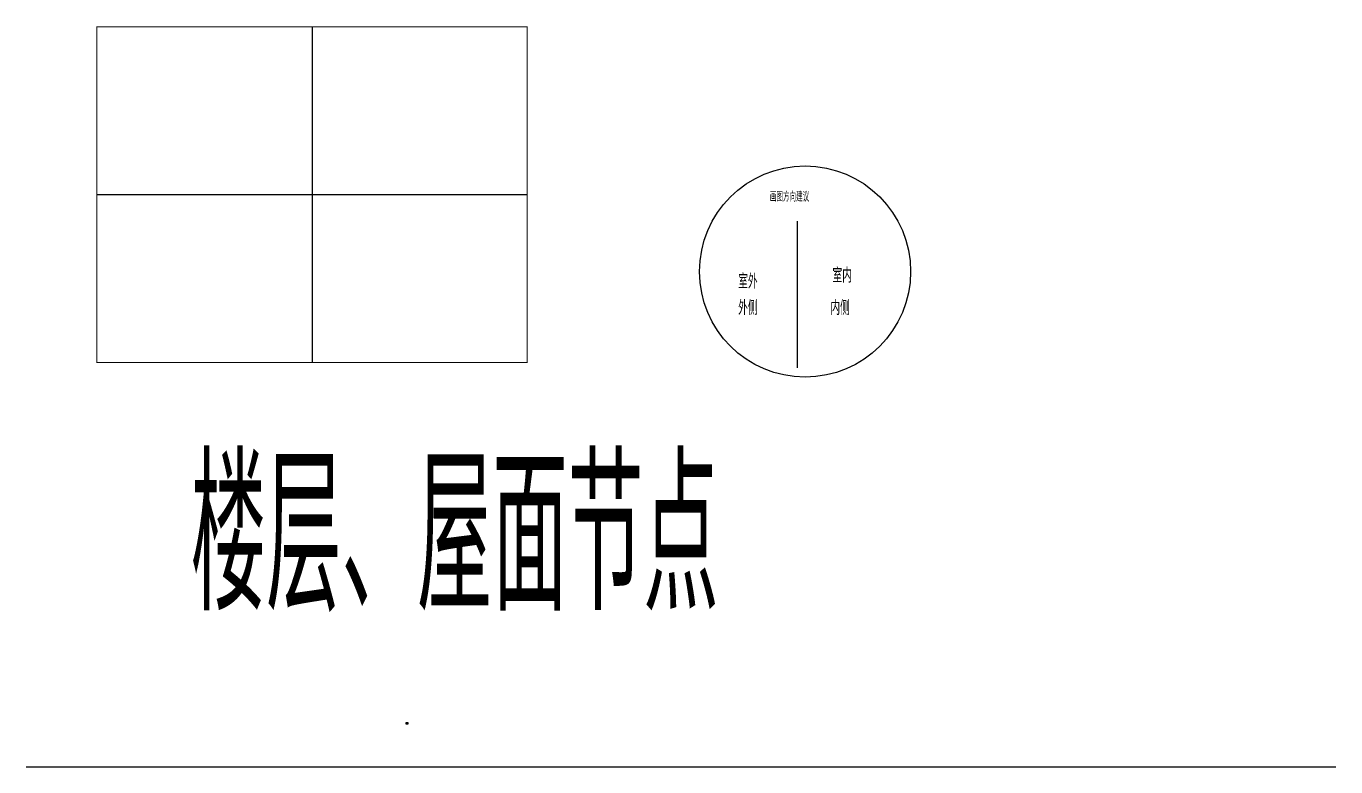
# Model space of a CAD drawing. Extents: x -469675 to 2400000, y -476501 to 2085364.
# Drawn here: x 630000 to 658000, y 500000 to 515828 of the extents above; entities that cross this region are included whole.
import ezdxf

# ---------------------------------------------------------------- set-up
doc = ezdxf.new("R2010")
doc.units = 0
doc.header["$LTSCALE"] = 1000
doc.header["$MEASUREMENT"] = 0
doc.layers.get('0').update_dxf_attribs({"linetype": 'CONTINUOUS', "lineweight": 20})
doc.layers.add('C-注释', color=30, linetype='CONTINUOUS', plot=False)
doc.styles.add('GBSTYLE', font='gbxwxt.shx', dxfattribs={"width": 0.7, "bigfont": 'gbhzfs.shx'})

msp = doc.modelspace()

# ---------------------------------------------------------------- linework, layer by layer
at = {"ltscale": 0.1, "const_width": 25}
msp.add_lwpolyline([(631511.3764, 515815.9697), (640711.3764, 515815.9697), (640711.3764, 508640.9697), (631511.3764, 508640.9697)], close=True, dxfattribs=at)
at = {"layer": 'C-注释'}
for p, q in [((636111.3764, 515815.9697), (636111.3764, 508640.9697)), ((631511.3764, 512228.4697), (640711.3764, 512228.4697))]:
    msp.add_line(p, q, dxfattribs=at)
at = {"layer": 'C-注释', "ltscale": 0.25}
for p, q in [((646484.4091, 511662.2874), (646484.4091, 508529.744)), ((630000, 500000), (658000, 500000))]:
    msp.add_line(p, q, dxfattribs=at)
at = {"layer": 'C-注释'}
msp.add_lwpolyline([(638163.4936, 500941.1465), (638113.4936, 500941.1465), (638113.4936, 500916.1465), (638163.4936, 500916.1465)], close=True, dxfattribs=at)
at = {"layer": 'C-注释', "ltscale": 0.25}
msp.add_circle((646652.9909, 510584.6855), 2256.7319, dxfattribs=at)

# ---------------------------------------------------------------- texts
at = {"layer": 'C-注释', "color": 30, "ltscale": 0.25, "style": 'GBSTYLE', "width": 0.7}
for s, height, rotation, p in [('画图方向建议', 200, 0.00000003, (645900.5165, 512081.0586)), ('室外', 312.5, 359.99999995, (645223.019, 510219.2039)), ('室内', 312.5, 359.99999995, (647238.4256, 510348.5269)), ('外侧', 312.5, 359.99999995, (645223.019, 509656.0069)), ('内侧', 312.5, 359.99999995, (647194.7074, 509656.0069))]:
    msp.add_text(s, height=height, rotation=rotation, dxfattribs=at).set_placement(p)
at = {"layer": 'C-注释', "style": 'GBSTYLE', "width": 0.7}
msp.add_text('楼层、屋面节点', height=3200, rotation=0.00000003, dxfattribs=at).set_placement((633516.1043, 503340.1794))

doc.saveas('drawing.dxf')
